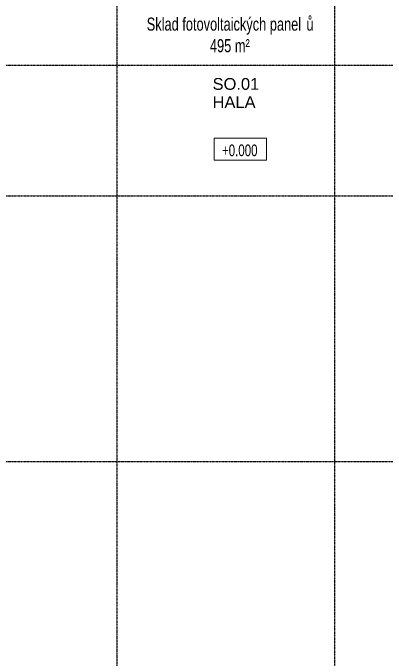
# Model space of a CAD drawing. Header units: millimetres. Extents: x 175370 to 209523, y 3478 to 159868.
# Drawn here: x 185611 to 194161, y 127270 to 142089 of the extents above; entities that cross this region are included whole.
import ezdxf

# ---------------------------------------------------------------- set-up
doc = ezdxf.new("R2010")
doc.units = ezdxf.units.MM
doc.linetypes.add('1_Čerchovaná 6_0mm', pattern=[12, 6, -3, 0, -3])
for name, color, linetype, lineweight in [('A-AREA-IDEN-1', 7, 'Continuous', 18), ('G-ANNO-DIMS', 7, 'Continuous', 9), ('G-ANNO-DIMS-1', 7, 'Continuous', 25), ('G-ANNO-TEXT', 7, 'Continuous', 9)]:
    doc.layers.add(name, color=color, linetype=linetype, lineweight=lineweight)
doc.layers.add('S-GRID-1', color=9, linetype='1_Čerchovaná 6_0mm', lineweight=25, true_color=0x808080)
doc.styles.add('Arial', font='arial.ttf', dxfattribs={"width": 0.7, "height": 300})
doc.styles.add('Arial_1', font='arial.ttf', dxfattribs={"height": 270})
doc.styles.add('Arial_2', font='arial.ttf', dxfattribs={"width": 0.7, "height": 270})

# ---------------------------------------------------------------- blocks, each defined once
blk = doc.blocks.new('Výškové kóty - Výšková kóta - Základová-780896-1NP')
at = {"layer": 'G-ANNO-DIMS'}
for p, q in [((-0.4, 0), (-0.4, 3.4)), ((-0.4, 3.4), (7.6, 3.4)), ((7.6, 3.4), (7.6, 0)), ((7.6, 0), (-0.4, 0))]:
    blk.add_line(p, q, dxfattribs=at)

msp = doc.modelspace()

# ---------------------------------------------------------------- linework, layer by layer
at = {"layer": 'S-GRID-1'}
for p, q in [((187988.2, 158068.3), (187988.2, 120650.8)), ((192988.2, 120650.8), (192988.2, 158068.3)), ((177170.3, 140892.9), (203907.7, 140892.9)), ((177170.3, 137895.4), (203907.7, 137895.4)), ((177170.3, 131797.9), (203907.7, 131797.9))]:
    msp.add_line(p, q, dxfattribs=at)

# ---------------------------------------------------------------- block references
at = {"layer": 'G-ANNO-DIMS', "xscale": 149.9999999999999, "yscale": 149.9999999999999, "zscale": 149.9999999999999}
msp.add_blockref('Výškové kóty - Výšková kóta - Základová-780896-1NP', (190279.4, 138710), dxfattribs=at)

# ---------------------------------------------------------------- texts
at = {"layer": 'A-AREA-IDEN-1', "char_height": 300, "attachment_point": 1, "style": 'Arial'}
for s, insert, width in [('Sklad fotovoltaických panel', (188676.8, 141982.7), 4436.138), ('\\fArial|b0|i0|c238|p34|;\\W.7;ů', (192337, 141982.7), 202.025), ('495 m²', (190124.8, 141487.7), 1127.974)]:
    msp.add_mtext(s, dxfattribs=dict(at, insert=insert, width=width))
at = {"layer": 'G-ANNO-DIMS-1', "insert": (190400.9, 139073.2), "char_height": 270, "width": 968.499, "attachment_point": 1, "line_spacing_factor": 0.941778, "style": 'Arial_2'}
msp.add_mtext('+0.000', dxfattribs=at)
at = {"layer": 'G-ANNO-TEXT', "insert": (190186, 140595.7), "char_height": 270, "width": 1274.683, "attachment_point": 1, "style": 'Arial_1', "bg_fill": 3, "box_fill_scale": 1.25, "bg_fill_color": 256, "bg_fill_true_color": 13158600, "bg_fill_transparency": 0}
msp.add_mtext('SO.01', dxfattribs=at)

# ---------------------------------------------------------------- next in the draw order: texts
at = {"layer": 'G-ANNO-TEXT', "insert": (190186, 140179), "char_height": 270, "width": 1178.481, "attachment_point": 1, "style": 'Arial_1', "bg_fill": 3, "box_fill_scale": 1.25, "bg_fill_color": 256, "bg_fill_true_color": 13158600, "bg_fill_transparency": 0}
msp.add_mtext('HALA', dxfattribs=at)

doc.saveas('drawing.dxf')
